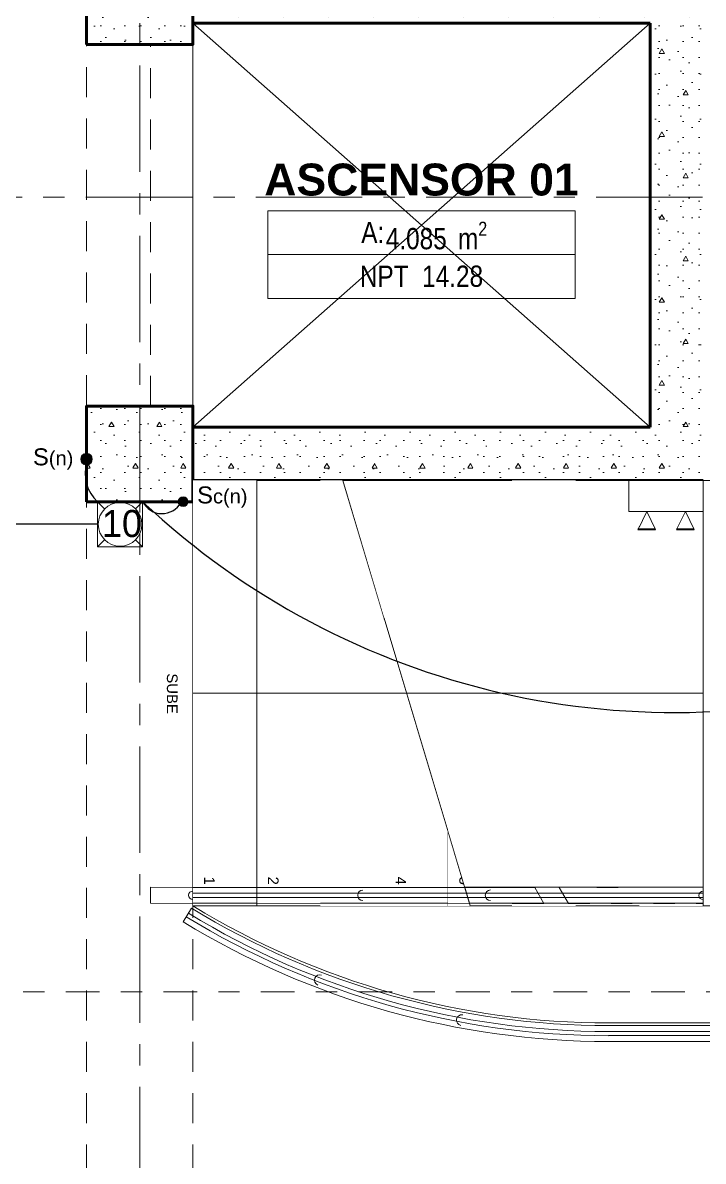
# Model space of a CAD drawing. Header units: inches. Extents: x -38 to 5698, y -33 to 92.
# Drawn here: x 300.27 to 303.47, y 19.15 to 24.5 of the extents above; entities that cross this region are included whole.
import ezdxf
from ezdxf.lldxf.tags import DXFTag

# ---------------------------------------------------------------- set-up
doc = ezdxf.new("R2010")
doc.units = ezdxf.units.IN
doc.header["$MEASUREMENT"] = 0
doc.set_wipeout_variables(frame=1)
for name, pattern in [('ACAD_ISO04W100', [30, 24, -3, 0, -3]), ('CONTINUA', [0]), ('Hidden Line', [0.195611, 0.141111, -0.0545]), ('Punto & Raya', [0.65, 0.5, -0.075, 0, -0.075]), ('Punto & Rayas', [0.335139, 0.15875, -0.088194, 0, -0.088194]), ('Raya Pequeña', [0.141111, 0.070556, -0.070556]), ('Rayas', [0.282222, 0.141111, -0.141111]), ('Wipeout_Contour', [1, 0, -1])]:
    doc.linetypes.add(name, pattern=pattern)
for name, color, linetype, lineweight in [('00 IE CKTO TOMAS', 111, 'Rayas', 18), ('00_IE_Luminarias', 6, 'Continuous', 30), ('ALUMBRADO_CONDUIT', 30, 'CONDUIT1', 30), ('ALUMBRADO_PVC', 6, 'PVC1', 30), ('Cable Alumbrado', 150, 'Continuous', 30), ('pulsador', 4, 'Continuous', 40), ('Simb_Alumbrado', 140, 'CONTINUA', 30)]:
    doc.layers.add(name, color=color, linetype=linetype, lineweight=lineweight)
for name, color, linetype in [('02 _ ARQ _ ALB _ Ejes Generales', 7, 'Continuous'), ('02 _ ARQ _ ZON _ Espacio.3D', 7, 'Continuous'), ('08 _ STR _ EXT _ 06 Columnas', 7, 'Continuous'), ('08 _ STR _ EXT _ 07 Losa Aligerada', 7, 'Continuous'), ('08 _ STR _ EXT _ 09 Vigas', 7, 'Continuous'), ('08 _ STR _ EXT _ 11 Escaleras', 7, 'Continuous'), ('08 _ STR _ EXT _ 12 Ascensor', 7, 'Continuous'), ('Dibujo 2D - General', 7, 'Continuous'), ('Interior - Escaleras & Barandillas', 7, 'Continuous'), ('Marcador - Secciones', 251, 'Continuous')]:
    doc.layers.add(name, color=color, linetype=linetype)
doc.styles.add('Annotative', font='arial.ttf')
doc.styles.add('Estilo_Generado_3', font='arial.ttf')
doc.styles.add('Estilo_Generado_8', font='arialbd.ttf')
doc.styles.add('Estilo_Generado_9', font='ARIALN.TTF')
doc.styles.add('{18b73a54-fa43-428c-adcb-c1c7bbdf2c84}', font='Simplex.shx')
tags = doc.linetypes.add('CONDUIT1', pattern='A,1,-0.19772,["con",{18b73a54-fa43-428c-adcb-c1c7bbdf2c84},S=0.2,R=0,X=0,Y=-0.065594],-0.593642', length=1.791362).pattern_tags.tags
tags[6] = DXFTag(74, 10)
tags = doc.linetypes.add('PVC1', pattern='A,1,-0.19772,["PVC",{18b73a54-fa43-428c-adcb-c1c7bbdf2c84},S=0.13,R=0,X=0,Y=-0.061851],-0.507647', length=1.705367).pattern_tags.tags
tags[6] = DXFTag(74, 10)
pattern_1 = [(0, (277.50004, 6e-09), (0, 0.3897114), [0.024375, -0.200625]), (0, (277.61254, 0.19486), (0, 0.3897114), [0.024375, -0.200625]), (60, (277.50004, 6e-09), (-0.3375, 0.1948557), [0.024375, -0.200625]), (60, (277.72504, 6e-09), (-0.3375, 0.1948557), [0.024375, -0.200625]), (120, (277.5244, 6e-09), (0.3375, 0.1948557), [0.024375, -0.200625]), (120, (277.7494, 6e-09), (0.3375, 0.1948557), [0.024375, -0.200625]), (0, (277.50004, 0.0375), (0, 0.075), [0, -0.075, 0, -0.1125]), (45, (277.53754, 0.0375), (-0.05303301, 0.05303301), [0, -0.05625, 0, -0.09375])]

# ---------------------------------------------------------------- blocks, each defined once
blk = doc.blocks.new('100x100x80 adosado')
at = {"layer": 'Simb_Alumbrado', "lineweight": 13}
blk.add_lwpolyline([(-0.0768, 0.0788), (0.0194, 0.0788), (0.0194, -0.0174), (-0.0768, -0.0174)], close=True, dxfattribs=at)
at = {"layer": 'Simb_Alumbrado', "lineweight": 9}
for points in [[(-0.0768, 0.0788), (-0.0618, 0.0638)], [(0.0043, 0.0638), (0.0194, 0.0788)], [(-0.0768, -0.0174), (-0.0618, -0.0023)], [(0.0043, -0.0023), (0.0194, -0.0174)]]:
    blk.add_lwpolyline(points, dxfattribs=at)
blk.add_circle((-0.0287, 0.0307), 0.0467, dxfattribs=at)
at = {"layer": 'Simb_Alumbrado', "lineweight": 9, "insert": (-0.0677, 0.0612), "char_height": 0.05773, "attachment_point": 1}
blk.add_mtext_dynamic_manual_height_columns('10', width=0.119989, gutter_width=12.5, heights=[0], dxfattribs=at)
blk = doc.blocks.new('ii3t')
at = {"layer": 'Simb_Alumbrado', "lineweight": 5}
h = blk.add_hatch(color=3, dxfattribs=at)
edge = h.paths.add_edge_path()
edge.add_arc((0, 0), 0.0164, 0, 360)
blk.add_circle((0, 0), 0.0164, dxfattribs=at)
blk = doc.blocks.new('pulsador')
at = {"layer": 'pulsador', "lineweight": 40}
h = blk.add_hatch(color=4, dxfattribs=at)
h.dxf.hatch_style = 1
h.paths.add_polyline_path([(246.2314, 46.0882, 1), (246.279, 46.0882, 1)])
h.paths.add_polyline_path([(246.2786, 46.0882, -1), (246.2317, 46.0882, -1)], flags=16)
h.paths.add_polyline_path([(246.271, 46.0882, -1), (246.2393, 46.0882, -1)], flags=0)
at = {"layer": 'pulsador'}
h = blk.add_hatch(color=4, dxfattribs=at)
h.dxf.hatch_style = 1
h.paths.add_polyline_path([(246.2393, 46.0882, 1), (246.271, 46.0882, 1)])
at = {"layer": 'pulsador', "color": 4, "lineweight": 50}
blk.add_circle((246.2552, 46.0882), 0.0238, dxfattribs=at)
at = {"layer": 'pulsador', "color": 4, "lineweight": 40}
blk.add_circle((246.2552, 46.0882), 0.0235, dxfattribs=at)
at = {"layer": 'pulsador', "color": 4}
blk.add_circle((246.2552, 46.0882), 0.0159, dxfattribs=at)
blk = doc.blocks.new('luz de emergencia')
at = {"color": 5, "lineweight": 40}
for p, q in [((164.1493, 48.9365, -0.0001), (164.2333, 48.9365, -0.0001)), ((164.3313, 48.9365, -0.0001), (164.4153, 48.9365, -0.0001))]:
    blk.add_line(p, q, dxfattribs=at)
at = {"layer": '00_IE_Luminarias', "color": 5, "linetype": 'Continuous', "lineweight": 13}
for p, q in [((164.1913, 49.0205, -0.0001), (164.1493, 48.9365, -0.0001)), ((164.2333, 48.9365, -0.0001), (164.1913, 49.0205, -0.0001)), ((164.3733, 49.0205, -0.0001), (164.3313, 48.9365, -0.0001)), ((164.4153, 48.9365, -0.0001), (164.3733, 49.0205, -0.0001))]:
    blk.add_line(p, q, dxfattribs=at)
at = {"layer": '00_IE_Luminarias', "color": 5, "linetype": 'Continuous', "lineweight": 13, "elevation": -0.0001}
blk.add_lwpolyline([(164.4573, 49.0205), (164.1073, 49.0205), (164.1073, 49.1666), (164.4573, 49.1665)], close=True, dxfattribs=at)

msp = doc.modelspace()

# ---------------------------------------------------------------- hatches: boundary and pattern name
at = {"layer": '08 _ STR _ EXT _ 06 Columnas', "linetype": 'Continuous', "lineweight": 9}
h = msp.add_hatch(dxfattribs=at)
h.set_pattern_fill('HORMIGÓN_EN_MASA_0002', style=0, pattern_type=2)
h.set_pattern_definition(pattern_1)
h.paths.add_polyline_path([(300.57, 24.4), (301.07, 24.4), (301.07, 24.85), (300.57, 24.85)])
h = msp.add_hatch(dxfattribs=at)
h.set_pattern_fill('HORMIGÓN_EN_MASA_0002', style=0, pattern_type=2)
h.set_pattern_definition(pattern_1)
h.paths.add_polyline_path([(300.57, 22.25), (301.07, 22.25), (301.07, 22.7), (300.57, 22.7)])
at = {"layer": '08 _ STR _ EXT _ 12 Ascensor', "linetype": 'Continuous', "lineweight": 9}
h = msp.add_hatch(dxfattribs=at)
h.set_pattern_fill('HORMIGÓN_EN_MASA_0002', style=0, pattern_type=2)
h.set_pattern_definition(pattern_1)
h.paths.add_polyline_path([(303.22, 24.75), (301.07, 24.75), (301.07, 24.5), (303.22, 24.5)])
h = msp.add_hatch(dxfattribs=at)
h.set_pattern_fill('HORMIGÓN_EN_MASA_0002', style=0, pattern_type=2)
h.set_pattern_definition(pattern_1)
h.paths.add_polyline_path([(303.22, 24.5), (303.47, 24.75), (303.22, 24.75)])
h = msp.add_hatch(dxfattribs=at)
h.set_pattern_fill('HORMIGÓN_EN_MASA_0002', style=0, pattern_type=2)
h.set_pattern_definition(pattern_1)
h.paths.add_polyline_path([(303.22, 24.5), (303.47, 24.5), (303.47, 24.75)])
h = msp.add_hatch(dxfattribs=at)
h.set_pattern_fill('HORMIGÓN_EN_MASA_0002', style=0, pattern_type=2)
h.set_pattern_definition(pattern_1)
h.paths.add_polyline_path([(303.22, 24.5), (303.22, 22.6), (303.47, 22.6), (303.47, 24.5)])
h = msp.add_hatch(dxfattribs=at)
h.set_pattern_fill('HORMIGÓN_EN_MASA_0002', style=0, pattern_type=2)
h.set_pattern_definition(pattern_1)
h.paths.add_polyline_path([(303.22, 22.6), (301.07, 22.6), (301.07, 22.35), (303.22, 22.35)])
h = msp.add_hatch(dxfattribs=at)
h.set_pattern_fill('HORMIGÓN_EN_MASA_0002', style=0, pattern_type=2)
h.set_pattern_definition(pattern_1)
h.paths.add_polyline_path([(303.22, 22.6), (303.47, 22.35), (303.47, 22.6)])
h = msp.add_hatch(dxfattribs=at)
h.set_pattern_fill('HORMIGÓN_EN_MASA_0002', style=0, pattern_type=2)
h.set_pattern_definition(pattern_1)
h.paths.add_polyline_path([(303.22, 22.35), (303.47, 22.35), (303.22, 22.6)])

# ---------------------------------------------------------------- linework, layer by layer
at = {"layer": '02 _ ARQ _ ALB _ Ejes Generales', "color": 251, "linetype": 'Punto & Raya', "lineweight": 13}
msp.add_line((300.82, 45.9), (300.82, 2.05), dxfattribs=at)
at = {"layer": '02 _ ARQ _ ZON _ Espacio.3D', "color": 252, "linetype": 'Continuous', "lineweight": 13}
for p, q in [((301.423, 23.6174), (301.423, 23.2057)), ((301.423, 23.6174), (302.8671, 23.6174)), ((302.8671, 23.2057), (302.8671, 23.6174)), ((302.8671, 23.4116), (301.423, 23.4116)), ((302.8671, 23.2057), (301.423, 23.2057))]:
    msp.add_line(p, q, dxfattribs=at)
at = {"layer": '02 _ ARQ _ ZON _ Espacio.3D', "color": 254, "linetype": 'Continuous', "lineweight": 0, "flags": 128}
msp.add_lwpolyline([(300.57, 24.85), (301.07, 24.85), (301.07, 26.75, -0.137976), (303.0252, 27.3), (316.82, 27.3, -1), (316.82, 19.8), (303.0252, 19.8, -0.137981), (301.07, 20.35), (301.07, 22.25), (300.57, 22.25), (300.57, 22.7), (301.07, 22.7), (301.07, 24.4), (300.57, 24.4)], format="xyb", close=True, dxfattribs=at)
at = {"layer": '02 _ ARQ _ ZON _ Espacio.3D', "color": 255, "linetype": 'Continuous', "lineweight": 0, "flags": 128}
msp.add_lwpolyline([(301.07, 22.6), (303.22, 22.6), (303.22, 24.5), (301.07, 24.5)], close=True, dxfattribs=at)
at = {"layer": '08 _ STR _ EXT _ 06 Columnas', "color": 7, "linetype": 'Continuous', "lineweight": 80, "flags": 128}
for points in [[(300.57, 24.4), (301.07, 24.4), (301.07, 24.85), (300.57, 24.85)], [(300.57, 22.25), (301.07, 22.25), (301.07, 22.7), (300.57, 22.7)]]:
    msp.add_lwpolyline(points, close=True, dxfattribs=at)
at = {"layer": '08 _ STR _ EXT _ 07 Losa Aligerada', "color": 254, "linetype": 'Continuous', "lineweight": 18, "flags": 128}
msp.add_lwpolyline([(303.0252, 19.8, -0.137981), (301.07, 20.35), (301.07, 22.3499), (301.07, 22.6), (301.07, 24.5), (301.07, 24.7499), (301.07, 26.75, -0.137981), (303.0252, 27.3), (316.82, 27.3, -1), (316.82, 19.8)], format="xyb", close=True, dxfattribs=at)
at = {"layer": '08 _ STR _ EXT _ 09 Vigas', "color": 251, "linetype": 'Hidden Line', "lineweight": 13}
for p, q in [((300.57, 17.4), (300.57, 29.7)), ((301.07, 17.4), (301.07, 29.7)), ((300.87, 22.7), (300.87, 24.4)), ((301.07, 24.4), (300.87, 24.4)), ((301.07, 22.7), (301.07, 24.4)), ((301.07, 22.7), (300.87, 22.7))]:
    msp.add_line(p, q, dxfattribs=at)
at = {"layer": '08 _ STR _ EXT _ 11 Escaleras', "color": 161, "linetype": 'Continuous', "lineweight": 13}
msp.add_line((301.07, 22.35), (301.07, 20.35), dxfattribs=at)
at = {"layer": '08 _ STR _ EXT _ 11 Escaleras', "color": 167, "linetype": 'Continuous', "lineweight": 18}
for p, q in [((301.97, 22.35), (301.97, 20.35)), ((302.57, 20.35), (302.57, 22.35))]:
    msp.add_line(p, q, dxfattribs=at)
at = {"layer": '08 _ STR _ EXT _ 11 Escaleras', "color": 161, "linetype": 'ACAD_ISO04W100', "lineweight": 13}
msp.add_line((303.2744, 20.35), (303.4281, 20.35), dxfattribs=at)
msp.add_arc((303.47, 22.3496), 2, 268.7994, 0.0126, dxfattribs=at)
at = {"layer": '08 _ STR _ EXT _ 12 Ascensor', "color": 7, "linetype": 'Continuous', "lineweight": 80, "flags": 128}
for points in [[(301.07, 24.75), (301.07, 24.5)], [(301.07, 24.5), (303.22, 24.5)], [(303.22, 24.5), (303.22, 22.6)], [(303.22, 22.6), (301.07, 22.6)], [(301.07, 22.35), (301.07, 22.6)], [(301.07, 22.35), (303.47, 22.35)]]:
    msp.add_lwpolyline(points, dxfattribs=at)
at = {"layer": 'ALUMBRADO_CONDUIT', "color": 30, "lineweight": 30, "ltscale": 0.4, "true_color": 0xf26722}
msp.add_line((300.622, 22.1442), (299.853, 22.1442), dxfattribs=at)
at = {"layer": 'ALUMBRADO_PVC', "linetype": 'PVC1', "ltscale": 0.4}
for centre, radius, start, end in [((300.7449, 22.3842), 0.1819, 163.9537, 227.5265), ((300.9249, 22.2967), 0.1025, 207.1197, 330.7609)]:
    msp.add_arc(centre, radius, start, end, dxfattribs=at)
at = {"layer": 'Dibujo 2D - General', "color": 252, "linetype": 'Continuous', "lineweight": 9}
for p, q in [((301.07, 22.6), (303.22, 24.5)), ((303.22, 22.6), (301.07, 24.5))]:
    msp.add_line(p, q, dxfattribs=at)
at = {"layer": 'Interior - Escaleras & Barandillas', "color": 161, "linetype": 'Continuous', "lineweight": 13}
for p, q in [((300.87, 20.4375), (300.87, 20.3625)), ((301.0635, 20.3393), (301.0244, 20.2754)), ((316.82, 19.7875), (303.0252, 19.7875)), ((316.82, 19.7598), (303.0252, 19.7598)), ((303.0252, 19.7403), (316.82, 19.7403)), ((303.0252, 19.7125), (316.82, 19.7125))]:
    msp.add_line(p, q, dxfattribs=at)
at = {"layer": 'Interior - Escaleras & Barandillas', "color": 161, "linetype": 'Continuous', "lineweight": 13, "flags": 128}
for points in [[(301.6754, 20.0245, 1), (301.6575, 19.9779, 1)], [(302.3388, 19.8379, 1), (302.3298, 19.7887, 1)]]:
    msp.add_lwpolyline(points, format="xyb", dxfattribs=at)
at = {"layer": 'Interior - Escaleras & Barandillas', "color": 161, "linetype": 'Continuous', "lineweight": 13}
for radius in [3.7625, 3.8098, 3.7903, 3.8375]:
    msp.add_arc((303.0252, 23.55), radius, 238.5756, 270, dxfattribs=at)
at = {"layer": 'Marcador - Secciones', "color": 251, "linetype": 'Punto & Raya', "lineweight": 13}
msp.add_line((282.1667, 23.6815), (306.4526, 23.6815), dxfattribs=at)
at = {"layer": 'Marcador - Secciones', "color": 251, "linetype": 'Punto & Rayas', "lineweight": 13}
msp.add_line((300.0136, 19.9456), (306.2833, 19.9456), dxfattribs=at)

# ---------------------------------------------------------------- block references
at = {"color": 4, "lineweight": 40}
msp.add_blockref('pulsador', (54.3148, -23.6378), dxfattribs=at)
at = {"layer": 'ALUMBRADO_CONDUIT', "linetype": 'PVC1', "lineweight": 35, "xscale": 2.199856799627834, "yscale": 2.199856799627834, "zscale": 2.199856799627834}
msp.add_blockref('100x100x80 adosado', (300.791, 22.0765), dxfattribs=at)

# ---------------------------------------------------------------- texts
at = {"layer": '00 IE CKTO TOMAS', "insert": (300.318, 22.4007), "char_height": 0.08, "width": 0.768045, "attachment_point": 7, "style": 'Annotative'}
msp.add_mtext('S{\\H0.84375x;(n)}', dxfattribs=at)
at = {"layer": '02 _ ARQ _ ZON _ Espacio.3D', "color": 252, "lineweight": 25, "attachment_point": 2}
for s, insert, char_height, style in [('\\A1;{\\pqc;\\pt0;\\fArial|b1|i0|c0|p34;ASCENSOR 01}', (302.145, 23.8395), 0.15, 'Estilo_Generado_8'), ('\\A1;{\\pqc;\\pt0;\\fArial Narrow|b0|i0|c0|p34;A: }', (301.9159, 23.5656), 0.1, 'Estilo_Generado_9'), ('\\A1;{\\pqc;\\pt0,0.3;\\fArial Narrow|b0|i0|c0|p34;4.085\\fArial Narrow|b0|i0|c0|p34;\\A1{\\H.66x;\\S^  ;}\\fArial Narrow|b0|i0|c0|p34; m\\fArial Narrow|b0|i0|c0|p34;\\A1{\\H.66x;\\S2^  ;}}', (302.2156, 23.566), 0.1, 'Estilo_Generado_9'), ('\\A1;{\\pqc;\\pt0;\\fArial Narrow|b0|i0|c0|p34;NPT  14.28}', (302.145, 23.3601), 0.1, 'Estilo_Generado_9')]:
    msp.add_mtext(s, dxfattribs=dict(at, insert=insert, char_height=char_height, style=style))
at = {"layer": '08 _ STR _ EXT _ 11 Escaleras', "color": 161, "lineweight": 13, "char_height": 0.05, "attachment_point": 4, "rotation": 270, "style": 'Estilo_Generado_3'}
for s, insert in [('\\A1;{\\pql;\\fArial|b0|i0|c0|p34;SUBE}', (300.9725, 21.4433)), ('\\A1;{\\pql;\\fArial|b0|i0|c0|p34;3}', (301.7474, 20.4879)), ('\\A1;{\\pql;\\fArial|b0|i0|c0|p34;8}', (303.2475, 20.4879))]:
    msp.add_mtext(s, dxfattribs=dict(at, insert=insert))
at = {"layer": '08 _ STR _ EXT _ 11 Escaleras', "color": 161, "lineweight": 13, "insert": (302.27, 21.3386), "char_height": 0.05, "attachment_point": 2, "style": 'Estilo_Generado_3'}
msp.add_mtext('\\A1;{\\pqc;\\pt0,3.55;\\fArial|b0|i0|c0|p34;26H x \\fArial|b0|i0|c0|p34;0.30\\fArial|b0|i0|c0|p34;\\A1{\\H.66x;\\S^  ;}\\fArial|b0|i0|c0|p34;\\fArial|b0|i0|c0|p34;\\fArial|b0|i0|c0|p34;\\fArial|b0|i0|c0|p34;\\A1{\\H.66x;\\S^  ;}\\fArial|b0|i0|c0|p34;\\fArial|b0|i0|c0|p34;\\fArial|b0|i0|c0|p34;\\fArial|b0|i0|c0|p34;\\A1{\\H.66x;\\S^  ;}\\fArial|b0|i0|c0|p34;}', dxfattribs=at)

# ---------------------------------------------------------------- next in the draw order: wipeouts: each hides what was drawn before it
at = {"color": 254, "linetype": 'Wipeout_Contour', "lineweight": 0, "ltscale": 3313.41969}
msp.add_wipeout([(301.67, 22.35), (301.37, 22.35), (301.37, 20.35), (301.67, 20.35)], dxfattribs=at).dxf.layer = '08 _ STR _ EXT _ 11 Escaleras'

# ---------------------------------------------------------------- next in the draw order: linework, layer by layer
at = {"layer": '08 _ STR _ EXT _ 11 Escaleras', "color": 167, "linetype": 'Continuous', "lineweight": 18}
for p, q in [((302.57, 22.35), (301.07, 22.35)), ((301.67, 20.35), (301.67, 22.35))]:
    msp.add_line(p, q, dxfattribs=at)

# ---------------------------------------------------------------- next in the draw order: wipeouts: each hides what was drawn before it
at = {"color": 254, "linetype": 'Wipeout_Contour', "lineweight": 0, "ltscale": 3318.178751}
msp.add_wipeout([(302.87, 21.35), (302.57, 22.35), (302.57, 20.35), (302.87, 20.35)], dxfattribs=at).dxf.layer = '08 _ STR _ EXT _ 11 Escaleras'

# ---------------------------------------------------------------- next in the draw order: linework, layer by layer
at = {"layer": '08 _ STR _ EXT _ 11 Escaleras', "color": 161, "linetype": 'ACAD_ISO04W100', "lineweight": 13}
msp.add_line((305.47, 22.35), (302.6744, 22.35), dxfattribs=at)

# ---------------------------------------------------------------- next in the draw order: wipeouts: each hides what was drawn before it
at = {"color": 254, "linetype": 'Wipeout_Contour', "lineweight": 0, "ltscale": 4146.354484}
msp.add_wipeout([(302.27, 20.698), (302.3744, 20.35), (302.57, 20.35), (302.57, 22.35), (302.27, 22.35)], dxfattribs=at).dxf.layer = '08 _ STR _ EXT _ 11 Escaleras'
at = {"color": 254, "linetype": 'Wipeout_Contour', "lineweight": 0, "ltscale": 2489.848275}
msp.add_wipeout([(302.87, 20.35), (303.17, 20.35), (302.87, 21.35)], dxfattribs=at).dxf.layer = '08 _ STR _ EXT _ 11 Escaleras'

# ---------------------------------------------------------------- next in the draw order: linework, layer by layer
at = {"layer": '08 _ STR _ EXT _ 11 Escaleras', "color": 161, "linetype": 'ACAD_ISO04W100', "lineweight": 13}
msp.add_line((303.17, 20.698), (303.17, 22.35), dxfattribs=at)

# ---------------------------------------------------------------- next in the draw order: wipeouts: each hides what was drawn before it
at = {"color": 254, "linetype": 'Wipeout_Contour', "lineweight": 0, "ltscale": 3315.504688}
msp.add_wipeout([(301.07, 22.35), (301.07, 20.35), (303.17, 20.35), (302.57, 22.35)], dxfattribs=at).dxf.layer = '08 _ STR _ EXT _ 11 Escaleras'

# ---------------------------------------------------------------- next in the draw order: linework, layer by layer
at = {"layer": '08 _ STR _ EXT _ 11 Escaleras', "color": 161, "linetype": 'Continuous', "lineweight": 13}
for p, q in [((302.57, 22.35), (301.07, 22.35)), ((301.07, 20.35), (303.17, 20.35))]:
    msp.add_line(p, q, dxfattribs=at)
at = {"layer": '08 _ STR _ EXT _ 11 Escaleras', "color": 167, "linetype": 'Continuous', "lineweight": 18}
for p, q in [((301.07, 22.35), (301.07, 20.35)), ((302.87, 20.35), (302.87, 21.35))]:
    msp.add_line(p, q, dxfattribs=at)

# ---------------------------------------------------------------- next in the draw order: texts
at = {"layer": '08 _ STR _ EXT _ 11 Escaleras', "color": 161, "lineweight": 13, "char_height": 0.05, "attachment_point": 4, "rotation": 270, "style": 'Estilo_Generado_3'}
for s, insert in [('\\A1;{\\pql;\\fArial|b0|i0|c0|p34;2}', (301.4479, 20.4879)), ('\\A1;{\\pql;\\fArial|b0|i0|c0|p34;6}', (302.6475, 20.4879))]:
    msp.add_mtext(s, dxfattribs=dict(at, insert=insert))

# ---------------------------------------------------------------- next in the draw order: wipeouts: each hides what was drawn before it
at = {"color": 254, "linetype": 'Wipeout_Contour', "lineweight": 0, "ltscale": 2488.491073}
msp.add_wipeout([(302.87, 22.35), (302.6744, 22.35), (302.87, 21.698)], dxfattribs=at).dxf.layer = '08 _ STR _ EXT _ 11 Escaleras'

# ---------------------------------------------------------------- next in the draw order: linework, layer by layer
at = {"layer": '08 _ STR _ EXT _ 11 Escaleras', "color": 167, "linetype": 'Continuous', "lineweight": 18}
msp.add_line((302.87, 20.35), (302.87, 22.35), dxfattribs=at)

# ---------------------------------------------------------------- next in the draw order: wipeouts: each hides what was drawn before it
at = {"color": 254, "linetype": 'Wipeout_Contour', "lineweight": 0, "ltscale": 3312.22009}
msp.add_wipeout([(301.37, 22.35), (301.07, 22.35), (301.07, 20.35), (301.37, 20.35)], dxfattribs=at).dxf.layer = '08 _ STR _ EXT _ 11 Escaleras'

# ---------------------------------------------------------------- next in the draw order: linework, layer by layer
at = {"layer": '08 _ STR _ EXT _ 11 Escaleras', "color": 167, "linetype": 'Continuous', "lineweight": 18}
for p, q in [((301.37, 20.35), (301.37, 22.35)), ((301.07, 20.35), (303.17, 20.35))]:
    msp.add_line(p, q, dxfattribs=at)
at = {"layer": 'Interior - Escaleras & Barandillas', "color": 167, "linetype": 'Continuous', "lineweight": 18, "flags": 128}
msp.add_lwpolyline([(301.07, 20.42, 1), (301.07, 20.38)], format="xyb", dxfattribs=at)

# ---------------------------------------------------------------- next in the draw order: block references
at = {"layer": 'Cable Alumbrado', "lineweight": 0, "xscale": 1.404578189384958, "yscale": 1.404578189384958, "zscale": 1.404578189384958}
msp.add_blockref('ii3t', (301.0242, 22.25), dxfattribs=at)

# ---------------------------------------------------------------- next in the draw order: texts
at = {"layer": '00 IE CKTO TOMAS', "insert": (301.09, 22.2217), "char_height": 0.08, "width": 0.768045, "attachment_point": 7, "style": 'Annotative'}
msp.add_mtext('S{\\H0.84375x;c(n)}', dxfattribs=at)
at = {"layer": '08 _ STR _ EXT _ 11 Escaleras', "color": 161, "lineweight": 13, "insert": (301.1479, 20.4879), "char_height": 0.05, "attachment_point": 4, "rotation": 270, "style": 'Estilo_Generado_3'}
msp.add_mtext('\\A1;{\\pql;\\fArial|b0|i0|c0|p34;1}', dxfattribs=at)

# ---------------------------------------------------------------- next in the draw order: wipeouts: each hides what was drawn before it
at = {"color": 254, "linetype": 'Wipeout_Contour', "lineweight": 0, "ltscale": 3319.476034}
msp.add_wipeout([(302.87, 22.35), (302.87, 21.698), (303.17, 20.698), (303.17, 22.35)], dxfattribs=at).dxf.layer = '08 _ STR _ EXT _ 11 Escaleras'

# ---------------------------------------------------------------- next in the draw order: linework, layer by layer
at = {"layer": '08 _ STR _ EXT _ 11 Escaleras', "color": 161, "linetype": 'ACAD_ISO04W100', "lineweight": 13}
msp.add_line((302.87, 21.698), (302.87, 22.35), dxfattribs=at)

# ---------------------------------------------------------------- next in the draw order: wipeouts: each hides what was drawn before it
at = {"color": 254, "linetype": 'Wipeout_Contour', "lineweight": 0, "ltscale": 3314.619291}
msp.add_wipeout([(301.97, 22.35), (301.67, 22.35), (301.67, 20.35), (301.97, 20.35)], dxfattribs=at).dxf.layer = '08 _ STR _ EXT _ 11 Escaleras'

# ---------------------------------------------------------------- next in the draw order: wipeouts: each hides what was drawn before it
at = {"color": 254, "linetype": 'Wipeout_Contour', "lineweight": 0, "ltscale": 3315.818891}
msp.add_wipeout([(302.27, 22.35), (301.97, 22.35), (301.97, 20.35), (302.27, 20.35)], dxfattribs=at).dxf.layer = '08 _ STR _ EXT _ 11 Escaleras'
at = {"color": 254, "linetype": 'Wipeout_Contour', "lineweight": 0, "ltscale": 3319.417695}
msp.add_wipeout([(302.87, 22.35), (302.87, 20.35), (303.17, 20.35), (303.17, 22.35)], dxfattribs=at).dxf.layer = '08 _ STR _ EXT _ 11 Escaleras'

# ---------------------------------------------------------------- next in the draw order: linework, layer by layer
at = {"layer": '08 _ STR _ EXT _ 11 Escaleras', "color": 167, "linetype": 'Continuous', "lineweight": 18}
for p, q in [((302.27, 20.35), (302.27, 22.35)), ((303.17, 22.35), (303.17, 20.35))]:
    msp.add_line(p, q, dxfattribs=at)
at = {"layer": '08 _ STR _ EXT _ 11 Escaleras', "color": 161, "linetype": 'ACAD_ISO04W100', "lineweight": 13}
for p, q in [((302.6744, 22.35), (303.2744, 20.35)), ((302.9744, 21.35), (303.47, 21.35))]:
    msp.add_line(p, q, dxfattribs=at)

# ---------------------------------------------------------------- next in the draw order: texts
at = {"layer": '08 _ STR _ EXT _ 11 Escaleras', "color": 161, "lineweight": 13, "char_height": 0.05, "attachment_point": 4, "rotation": 270, "style": 'Estilo_Generado_3'}
for s, insert in [('\\A1;{\\pql;\\fArial|b0|i0|c0|p34;4}', (302.0479, 20.4879)), ('\\A1;{\\pql;\\fArial|b0|i0|c0|p34;7}', (302.9479, 20.4879))]:
    msp.add_mtext(s, dxfattribs=dict(at, insert=insert))

# ---------------------------------------------------------------- next in the draw order: wipeouts: each hides what was drawn before it
at = {"color": 254, "linetype": 'Wipeout_Contour', "lineweight": 0, "ltscale": 3317.018492}
msp.add_wipeout([(302.27, 22.35), (302.27, 20.35), (302.57, 20.35), (302.57, 22.35)], dxfattribs=at).dxf.layer = '08 _ STR _ EXT _ 11 Escaleras'

# ---------------------------------------------------------------- next in the draw order: linework, layer by layer
at = {"layer": '08 _ STR _ EXT _ 11 Escaleras', "color": 167, "linetype": 'Continuous', "lineweight": 18}
for p, q in [((302.27, 20.698), (302.27, 22.35)), ((302.57, 22.35), (303.17, 20.35)), ((302.57, 22.35), (302.57, 20.35)), ((301.07, 21.35), (302.87, 21.35)), ((302.57, 20.35), (302.87, 21.35)), ((302.3744, 20.35), (303.47, 20.35))]:
    msp.add_line(p, q, dxfattribs=at)

# ---------------------------------------------------------------- next in the draw order: texts
at = {"layer": '08 _ STR _ EXT _ 11 Escaleras', "color": 161, "lineweight": 13, "insert": (302.27, 21.3663), "char_height": 0.05, "attachment_point": 8, "style": 'Estilo_Generado_3'}
msp.add_mtext('\\A1;{\\pqc;\\pt0,3.55;\\fArial|b0|i0|c0|p34;27C x \\fArial|b0|i0|c0|p34;0.17\\fArial|b0|i0|c0|p34;\\A1{\\H.66x;\\S^  ;}\\fArial|b0|i0|c0|p34;\\fArial|b0|i0|c0|p34;\\fArial|b0|i0|c0|p34;\\fArial|b0|i0|c0|p34;\\A1{\\H.66x;\\S^  ;}\\fArial|b0|i0|c0|p34;\\fArial|b0|i0|c0|p34;\\fArial|b0|i0|c0|p34;\\fArial|b0|i0|c0|p34;\\A1{\\H.66x;\\S^  ;}\\fArial|b0|i0|c0|p34;}', dxfattribs=at)
at = {"layer": '08 _ STR _ EXT _ 11 Escaleras', "color": 161, "lineweight": 13, "insert": (302.3475, 20.4879), "char_height": 0.05, "attachment_point": 4, "rotation": 270, "style": 'Estilo_Generado_3'}
msp.add_mtext('\\A1;{\\pql;\\fArial|b0|i0|c0|p34;5}', dxfattribs=at)

# ---------------------------------------------------------------- next in the draw order: wipeouts: each hides what was drawn before it
at = {"color": 254, "linetype": 'Wipeout_Contour', "lineweight": 0, "ltscale": 3318.07308}
msp.add_wipeout([(301.7744, 22.35), (302.3744, 20.35), (303.47, 20.35), (303.47, 22.35)], dxfattribs=at).dxf.layer = '08 _ STR _ EXT _ 11 Escaleras'

# ---------------------------------------------------------------- next in the draw order: linework, layer by layer
at = {"layer": '08 _ STR _ EXT _ 11 Escaleras', "color": 161, "linetype": 'Continuous', "lineweight": 13}
for p, q in [((303.47, 22.35), (301.7744, 22.35)), ((303.47, 22.35), (303.47, 20.35)), ((302.3744, 20.35), (303.47, 20.35))]:
    msp.add_line(p, q, dxfattribs=at)
at = {"layer": '08 _ STR _ EXT _ 11 Escaleras', "color": 167, "linetype": 'Continuous', "lineweight": 18}
msp.add_line((301.97, 22.35), (301.97, 21.698), dxfattribs=at)
at = {"layer": 'Interior - Escaleras & Barandillas', "color": 161, "linetype": 'Continuous', "lineweight": 13}
msp.add_line((302.3482, 20.4375), (302.3707, 20.3625), dxfattribs=at)
at = {"layer": 'Interior - Escaleras & Barandillas', "color": 161, "linetype": 'Raya Pequeña', "lineweight": 13}
msp.add_line((303.47, 20.4371), (302.7932, 20.4372), dxfattribs=at)
at = {"layer": 'Interior - Escaleras & Barandillas', "color": 161, "linetype": 'Continuous', "lineweight": 13, "flags": 128}
for points in [[(301.87, 20.4249, 1), (301.87, 20.3749)], [(302.47, 20.425, 1), (302.47, 20.375)]]:
    msp.add_lwpolyline(points, format="xyb", dxfattribs=at)
at = {"layer": 'Interior - Escaleras & Barandillas', "color": 167, "linetype": 'Continuous', "lineweight": 18, "flags": 128}
msp.add_lwpolyline([(303.47, 20.42, 1), (303.47, 20.38)], format="xyb", dxfattribs=at)

# ---------------------------------------------------------------- next in the draw order: wipeouts: each hides what was drawn before it
at = {"color": 254, "linetype": 'Wipeout_Contour', "lineweight": 0, "ltscale": 3315.877293}
msp.add_wipeout([(301.97, 21.698), (302.27, 20.698), (302.27, 22.35), (301.97, 22.35)], dxfattribs=at).dxf.layer = '08 _ STR _ EXT _ 11 Escaleras'

# ---------------------------------------------------------------- next in the draw order: wipeouts: each hides what was drawn before it
at = {"color": 254, "linetype": 'Wipeout_Contour', "lineweight": 0, "ltscale": 2485.792051}
msp.add_wipeout([(301.97, 22.35), (301.7744, 22.35), (301.97, 21.698)], dxfattribs=at).dxf.layer = '08 _ STR _ EXT _ 11 Escaleras'

# ---------------------------------------------------------------- next in the draw order: linework, layer by layer
at = {"layer": '08 _ STR _ EXT _ 11 Escaleras', "color": 167, "linetype": 'Continuous', "lineweight": 18}
for p, q in [((303.47, 22.35), (301.7744, 22.35)), ((301.7744, 22.35), (302.3744, 20.35))]:
    msp.add_line(p, q, dxfattribs=at)

# ---------------------------------------------------------------- next in the draw order: wipeouts: each hides what was drawn before it
at = {"color": 254, "linetype": 'Wipeout_Contour', "lineweight": 0, "ltscale": 3318.218094}
msp.add_wipeout([(302.57, 22.35), (302.57, 20.35), (302.87, 20.35), (302.87, 22.35)], dxfattribs=at).dxf.layer = '08 _ STR _ EXT _ 11 Escaleras'
at = {"color": 254, "linetype": 'Wipeout_Contour', "lineweight": 0, "ltscale": 3320.617297}
msp.add_wipeout([(303.17, 22.35), (303.17, 20.35), (303.47, 20.35), (303.47, 22.35)], dxfattribs=at).dxf.layer = '08 _ STR _ EXT _ 11 Escaleras'

# ---------------------------------------------------------------- next in the draw order: linework, layer by layer
at = {"layer": '08 _ STR _ EXT _ 11 Escaleras', "color": 167, "linetype": 'Continuous', "lineweight": 18}
for p, q in [((303.47, 20.35), (303.47, 22.35)), ((302.0744, 21.35), (303.47, 21.35))]:
    msp.add_line(p, q, dxfattribs=at)
at = {"layer": 'ALUMBRADO_PVC', "linetype": 'PVC1', "ltscale": 0.4}
for centre, radius, start, end in [((303.4483, 21.38), 0.9702, 2.6566, 88.7204), ((303.3349, 24.9124), 3.653, 226.7871, 287.3181)]:
    msp.add_arc(centre, radius, start, end, dxfattribs=at)
at = {"layer": 'Interior - Escaleras & Barandillas', "color": 161, "linetype": 'Continuous', "lineweight": 13}
for p, q in [((302.6778, 20.4372), (300.87, 20.4375)), ((302.6938, 20.4095), (301.07, 20.4098)), ((301.07, 20.3903), (302.705, 20.39)), ((303.47, 20.4375), (302.3482, 20.4375)), ((303.47, 20.4098), (302.3565, 20.4098)), ((302.3623, 20.3903), (303.47, 20.3903)), ((302.721, 20.3622), (302.6778, 20.4372)), ((300.87, 20.3625), (302.721, 20.3622)), ((302.3707, 20.3625), (303.47, 20.3625))]:
    msp.add_line(p, q, dxfattribs=at)
at = {"layer": 'Interior - Escaleras & Barandillas', "color": 161, "linetype": 'Raya Pequeña', "lineweight": 13}
for p, q in [((302.7932, 20.4372), (302.8365, 20.3622)), ((303.47, 20.4093), (302.8092, 20.4094)), ((302.8205, 20.3899), (303.47, 20.3898)), ((302.8365, 20.3622), (303.47, 20.3621))]:
    msp.add_line(p, q, dxfattribs=at)
at = {"layer": 'Interior - Escaleras & Barandillas', "color": 167, "linetype": 'Continuous', "lineweight": 18, "flags": 128}
msp.add_lwpolyline([(303.47, 20.4196, 1), (303.47, 20.3796)], format="xyb", dxfattribs=at)

# ---------------------------------------------------------------- next in the draw order: block references
at = {"layer": 'pulsador', "color": 4, "lineweight": 40, "xscale": -1}
msp.add_blockref('luz de emergencia', (467.5773, -26.8165, 0.0001), dxfattribs=at)

doc.saveas('drawing.dxf')
